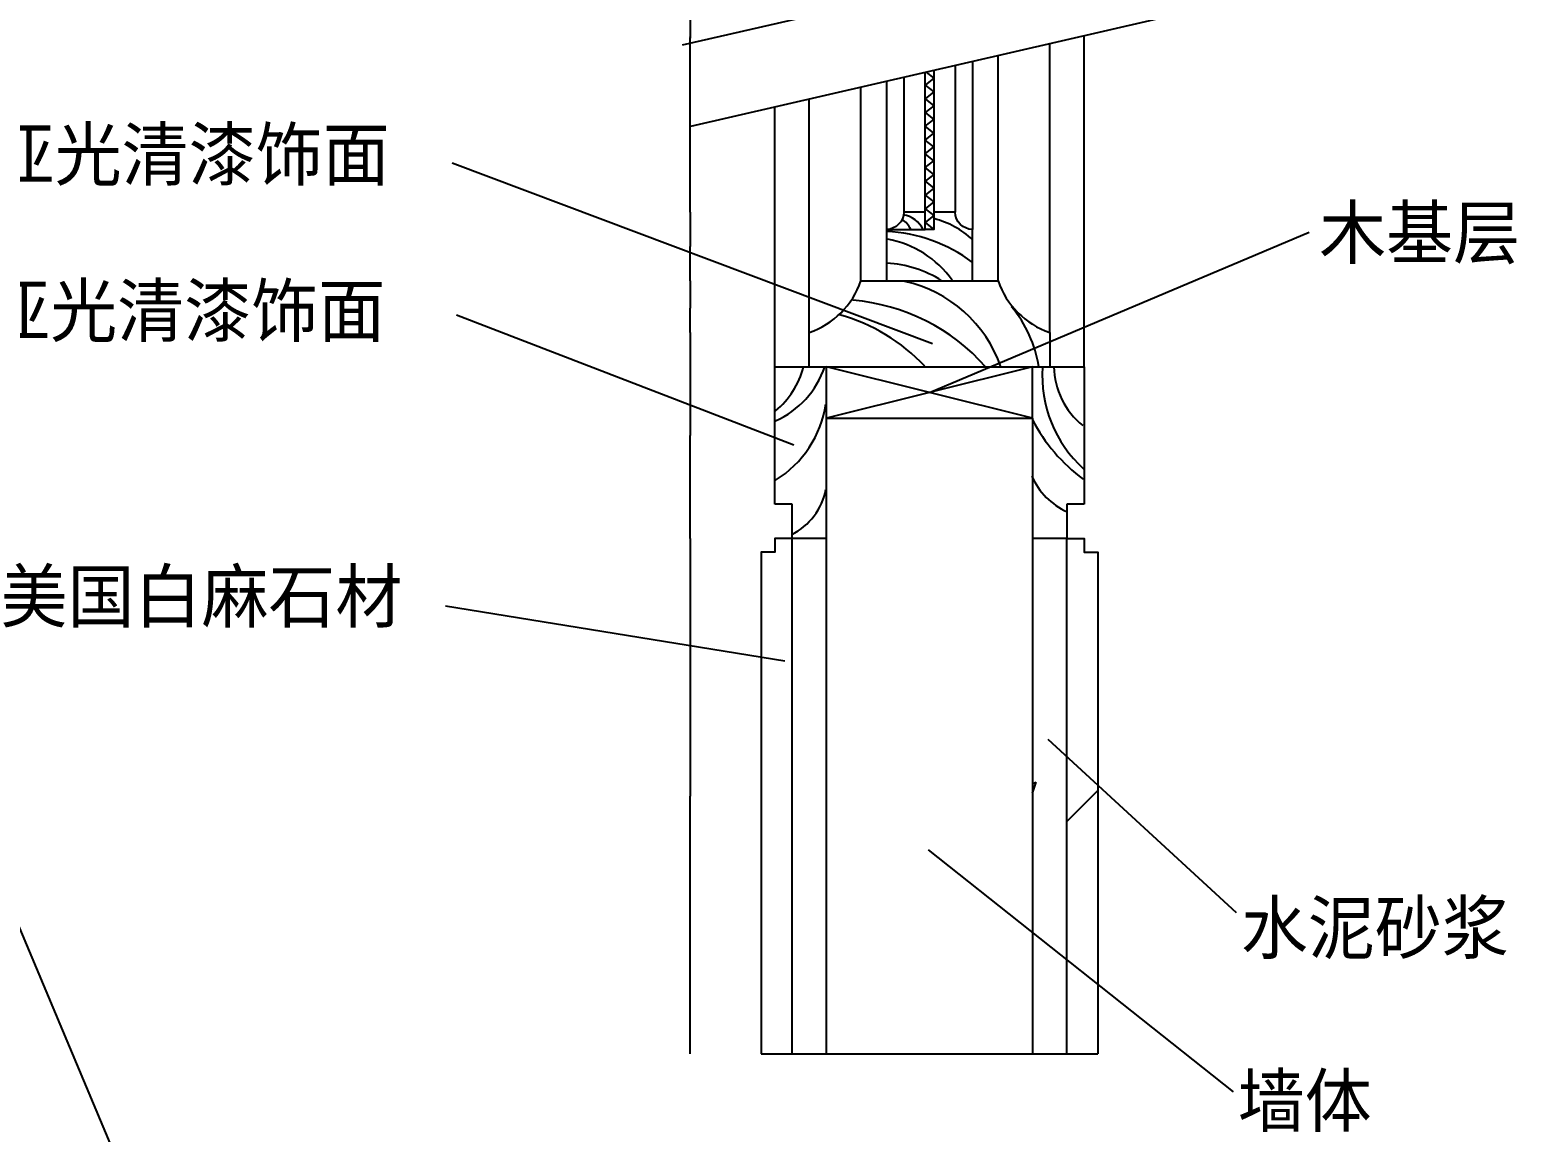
# Model space of a CAD drawing. Header units: metres. Extents: x 223 to 5327, y 242 to 6977.
# Drawn here: x 3529 to 5261, y 1681 to 2965 of the extents above; entities that cross this region are included whole.
import ezdxf

# ---------------------------------------------------------------- set-up
doc = ezdxf.new("R2010")
doc.units = ezdxf.units.M
for name, color, linetype in [('2', 2, 'Continuous'), ('3', 3, 'Continuous'), ('4', 4, 'Continuous'), ('7', 7, 'Continuous'), ('BH', 3, 'Continuous'), ('DIM', 3, 'Continuous'), ('TEXT', 3, 'Continuous')]:
    doc.layers.add(name, color=color, linetype=linetype)
doc.dimstyles.get("Standard").update_dxf_attribs({"dimtxt": 2.5, "dimasz": 2.5, "dimexe": 1.25, "dimexo": 0.625, "dimtad": 1, "dimcen": 2.5, "dimazin": 3, "dimtfac": 1, "dimtmove": 0, "dimatfit": 3})

# ---------------------------------------------------------------- blocks, each defined once
blk = doc.blocks.new('BH2')
at = {"layer": 'BH'}
blk.add_lwpolyline([(0, 32), (5, 28), (0, 24), (5, 20), (0, 16), (5, 12), (0, 8), (5, 4), (0, 0)], dxfattribs=at)
blk = doc.blocks.new('*D58')
for p, q in [((4298.48, 3157.96), (4298.48, 2955.27)), ((4298.23, 2955.27), (4297.98, 2955.27)), ((4298.48, 2752.58), (4298.48, 2955.27)), ((4298.48, 2955.27), (4298.48, 2955.27)), ((4298.73, 2955.27), (4298.98, 2955.27))]:
    blk.add_line(p, q)
at = {"layer": 'Defpoints'}
for p in [(4298.48, 3157.96), (4298.48, 2955.27), (4298.48, 2752.58)]:
    blk.add_point(p, dxfattribs=at)
at = {"layer": 'DIM', "insert": (4298.48, 2956.395), "char_height": 1, "attachment_point": 5}
blk.add_mtext('1220', dxfattribs=at)
blk = doc.blocks.new('*D59')
for p, q in [((4298.48, 2372.58), (4298.48, 2072.58)), ((4298.23, 2072.58), (4297.98, 2072.58)), ((4298.48, 1772.58), (4298.48, 2072.58)), ((4298.48, 2072.58), (4298.48, 2072.58)), ((4298.73, 2072.58), (4298.98, 2072.58))]:
    blk.add_line(p, q)
at = {"layer": 'Defpoints'}
for p in [(4298.48, 2372.58), (4298.48, 2072.58), (4298.48, 1772.58)]:
    blk.add_point(p, dxfattribs=at)
at = {"layer": 'DIM', "insert": (4298.48, 2073.705), "char_height": 1, "attachment_point": 5}
blk.add_mtext('300', dxfattribs=at)
blk = doc.blocks.new('*D64')
for p, q in [((4298.48, 2672.58), (4298.48, 2640.69)), ((4298.23, 2640.69), (4297.98, 2640.69)), ((4298.48, 2612.58), (4298.48, 2640.69)), ((4298.48, 2640.69), (4298.48, 2640.69)), ((4298.73, 2640.69), (4298.98, 2640.69))]:
    blk.add_line(p, q)
at = {"layer": 'Defpoints'}
for p in [(4298.48, 2672.58), (4298.48, 2640.69), (4298.48, 2612.58)]:
    blk.add_point(p, dxfattribs=at)
at = {"layer": 'DIM', "insert": (4298.48, 2641.815), "char_height": 1, "attachment_point": 5}
blk.add_mtext('30', dxfattribs=at)
blk = doc.blocks.new('*D65')
for p, q in [((4298.48, 2612.58), (4298.48, 2492.58)), ((4298.23, 2492.58), (4297.98, 2492.58)), ((4298.48, 2372.58), (4298.48, 2492.58)), ((4298.48, 2492.58), (4298.48, 2492.58)), ((4298.73, 2492.58), (4298.98, 2492.58))]:
    blk.add_line(p, q)
at = {"layer": 'Defpoints'}
for p in [(4298.48, 2612.58), (4298.48, 2492.58), (4298.48, 2372.58)]:
    blk.add_point(p, dxfattribs=at)
at = {"layer": 'DIM', "insert": (4298.48, 2493.705), "char_height": 1, "attachment_point": 5}
blk.add_mtext('120', dxfattribs=at)
blk = doc.blocks.new('*D66')
for p, q in [((4298.48, 2752.58), (4298.48, 2712.58)), ((4298.23, 2712.58), (4297.98, 2712.58)), ((4298.48, 2672.58), (4298.48, 2712.58)), ((4298.48, 2712.58), (4298.48, 2712.58)), ((4298.73, 2712.58), (4298.98, 2712.58))]:
    blk.add_line(p, q)
at = {"layer": 'Defpoints'}
for p in [(4298.48, 2752.58), (4298.48, 2712.58), (4298.48, 2672.58)]:
    blk.add_point(p, dxfattribs=at)
at = {"layer": 'DIM', "insert": (4298.48, 2713.705), "char_height": 1, "attachment_point": 5}
blk.add_mtext('40', dxfattribs=at)

msp = doc.modelspace()

# ---------------------------------------------------------------- hatches: boundary and pattern name
at = {"layer": 'BH'}
h = msp.add_hatch(dxfattribs=at)
h.set_pattern_fill('ANSI31', scale=1000)
h.paths.add_polyline_path([(4457.16, 1772.58), (4697.16, 1772.58), (4697.16, 2512.58), (4457.16, 2512.58)])
h = msp.add_hatch(dxfattribs=at)
h.set_pattern_fill('ANSI33', scale=200)
h.paths.add_polyline_path([(4737.16, 1772.58), (4773.16, 1772.58), (4773.16, 2356.58), (4757.16, 2356.58), (4757.16, 2372.58), (4737.16, 2372.58)])
h.paths.add_polyline_path([(4381.16, 1772.58), (4417.16, 1772.58), (4417.16, 2372.58), (4397.16, 2372.58), (4397.16, 2356.58), (4381.16, 2356.58)])
h = msp.add_hatch(dxfattribs=at)
h.set_pattern_fill('AR-CONC', scale=10)
h.paths.add_polyline_path([(4457.16, 2372.58), (4417.16, 2372.58), (4417.16, 1772.58), (4457.16, 1772.58)])
h.paths.add_polyline_path([(4737.16, 2372.58), (4697.16, 2372.58), (4697.16, 1772.58), (4737.16, 1772.58)])

# ---------------------------------------------------------------- linework, layer by layer
at = {"layer": '2'}
msp.add_line((4381.16, 1772.58), (4773.16, 1772.58), dxfattribs=at)
msp.add_lwpolyline([(4457.16, 1772.58), (4457.16, 2512.58), (4697.16, 2512.58), (4697.16, 1772.58)], dxfattribs=at)
at = {"layer": '3'}
for p, q in [((4289.62, 2947.3), (4878.08, 3082.47)), ((4299.17, 2852.9), (4887.64, 2988.07))]:
    msp.add_line(p, q, dxfattribs=at)
at = {"layer": '4'}
for p, q in [((4717.16, 2612.58), (4717.16, 2948.91)), ((4757.16, 2572.58), (4757.16, 2958.1)), ((4627.16, 2928.24), (4627.16, 2732.58)), ((4527.16, 2905.27), (4527.16, 2732.58)), ((4397.16, 2572.58), (4397.16, 2875.41)), ((4437.16, 2612.58), (4437.16, 2884.59)), ((4607.16, 2752.58), (4607.16, 2752.58)), ((4527.16, 2732.58), (4572.16, 2732.58)), ((4497.16, 2672.58), (4527.16, 2672.58)), ((4627.16, 2672.58), (4657.16, 2672.58)), ((4437.16, 2572.58), (4437.16, 2612.58)), ((4717.16, 2612.58), (4717.16, 2572.58)), ((4397.16, 2572.58), (4437.16, 2572.58)), ((4397.16, 2412.58), (4397.16, 2572.58)), ((4437.16, 2572.58), (4717.16, 2572.58)), ((4457.16, 2512.58), (4457.16, 2572.58)), ((4697.16, 2512.58), (4697.16, 2572.58)), ((4717.16, 2572.58), (4757.16, 2572.58)), ((4757.16, 2572.58), (4757.16, 2412.58)), ((4417.16, 2412.58), (4397.16, 2412.58)), ((4417.16, 2372.58), (4417.16, 2412.58)), ((4737.16, 2412.58), (4737.16, 2372.58)), ((4757.16, 2412.58), (4737.16, 2412.58)), ((4457.16, 2372.58), (4417.16, 2372.58)), ((4737.16, 2372.58), (4697.16, 2372.58))]:
    msp.add_line(p, q, dxfattribs=at)
msp.add_lwpolyline([(4582.16, 2752.58), (4582.16, 2732.58), (4572.16, 2732.58), (4572.16, 2752.58), (4547.16, 2752.58, -0.41), (4527.16, 2732.58), (4527.16, 2672.58), (4627.16, 2672.58), (4627.16, 2732.58), (4627.16, 2732.58, -0.41), (4607.16, 2752.58)], format="xyb", close=True, dxfattribs=at)
for points in [[(4417.16, 1772.58), (4417.16, 2372.58), (4397.16, 2372.58), (4397.16, 2356.58), (4381.16, 2356.58), (4381.16, 1772.58)], [(4737.16, 1772.58), (4737.16, 2372.58), (4757.16, 2372.58), (4757.16, 2356.58), (4773.16, 2356.58), (4773.16, 1772.58)]]:
    msp.add_lwpolyline(points, dxfattribs=at)
for centre, start, end in [((4406.34, 2703.4), 288.74, 341.26), ((4747.98, 2703.4), 198.74, 251.26)]:
    msp.add_arc(centre, 95.9, start, end, dxfattribs=at)
at = {"layer": '7'}
for p, q in [((4657.16, 2672.58), (4657.16, 2935.13)), ((4572.16, 2752.58), (4572.16, 2915.6)), ((4582.16, 2917.9), (4582.16, 2752.58)), ((4497.16, 2672.58), (4497.16, 2898.38))]:
    msp.add_line(p, q, dxfattribs=at)
at = {"layer": 'BH'}
for p, q in [((4547.16, 2909.86), (4547.16, 2752.58)), ((4607.16, 2923.64), (4607.16, 2752.58)), ((4527.16, 2732.58), (4527.16, 2732.58)), ((4697.16, 2572.58), (4457.16, 2512.58)), ((4697.16, 2512.58), (4457.16, 2572.58))]:
    msp.add_line(p, q, dxfattribs=at)
msp.add_lwpolyline([(4573.11, 2915.82), (4582.16, 2908.58), (4572.16, 2900.58), (4582.16, 2892.58), (4572.16, 2884.58), (4582.16, 2876.58), (4572.16, 2868.58), (4582.16, 2860.58)], dxfattribs=at)
for centre, radius, start, end in [((4531.85, 2722.11), 25.68, 24.15, 58.25), ((4540.99, 2717.66), 32.48, 27.41, 79.62), ((4558.15, 2647.34), 100.7, 46.64, 76.07), ((4519.14, 2551.43), 178.96, 52.93, 87.43), ((4508.14, 2606.08), 116.73, 35.19, 80.16), ((4520.76, 2561), 132.33, 57.67, 87.16), ((4515.24, 2522.06), 153.54, 19.25, 77.55), ((4469.21, 2419.99), 230.8, 41.25, 85.35), ((4413.38, 2422.66), 218.54, 43.53, 74.32), ((4560.53, 2549), 146.04, 9.33, 39.83), ((4334.6, 2597.73), 99.23, 309.66, 345), ((4354.85, 2606.02), 105.68, 294.06, 341.53), ((4854.16, 2562.09), 145.69, 176.08, 227.96), ((4813.19, 2574.71), 91.1, 181.36, 230.8), ((4331.54, 2548.22), 126.46, 301.67, 351.36), ((4879.49, 2606.53), 205.99, 207.63, 233.2), ((4770.31, 2477.11), 80.49, 203.49, 245.85), ((4382.33, 2444.54), 75.69, 296.97, 348.74)]:
    msp.add_arc(centre, radius, start, end, dxfattribs=at)

# ---------------------------------------------------------------- block references
at = {"layer": '3', "xscale": 2, "yscale": 2, "zscale": 2, "rotation": 180}
msp.add_blockref('BH2', (4582.16, 2860.58), dxfattribs=at)
at = {"layer": '3', "xscale": -2, "yscale": 2, "zscale": 2}
msp.add_blockref('BH2', (4582.16, 2732.58), dxfattribs=at)

# ---------------------------------------------------------------- texts
at = {"layer": 'TEXT'}
for s, p in [('樱桃实木窗框亚光清漆饰面', (3012.43, 2789.87)), ('木基层', (5030.98, 2698.97)), ('樱桃实木窗套线亚光清漆饰面', (2929.26, 2607.9)), ('美国白麻石材', (3495.3, 2275.31)), ('水泥砂浆', (4939.86, 1889.4)), ('墙体', (4936.19, 1688.06))]:
    msp.add_text(s, height=60, dxfattribs=at).set_placement(p)

# ---------------------------------------------------------------- dimensions: what is measured, and where the dimension line sits
at = {"layer": 'DIM'}
for base, p1, p2, text, picture, middle in [((4298.48, 2955.27), (4298.48, 3157.96), (4298.48, 2752.58), '1220', '*D58', (4298.48, 2956.395)), ((4298.48, 2712.58), (4298.48, 2752.58), (4298.48, 2672.58), '40', '*D66', (4298.48, 2713.705)), ((4298.48, 2640.69), (4298.48, 2672.58), (4298.48, 2612.58), '30', '*D64', (4298.48, 2641.815)), ((4298.48, 2492.58), (4298.48, 2612.58), (4298.48, 2372.58), '120', '*D65', (4298.48, 2493.705)), ((4298.48, 2072.58), (4298.48, 2372.58), (4298.48, 1772.58), '300', '*D59', (4298.48, 2073.705))]:
    dim = msp.add_linear_dim(base=base, p1=p1, p2=p2, text=text, dimstyle='Standard', dxfattribs=at)
    dim.commit()
    dim.dimension.update_dxf_attribs({"geometry": picture, "text_midpoint": middle})

# ---------------------------------------------------------------- leaders
for points in [[(4580.74, 2599.22), (4021.2, 2809.56)], [(4577.16, 2542.58), (5019.36, 2729.22)], [(4419.03, 2481.22), (4026.33, 2632.56)], [(4408.77, 2229.84), (4013.5, 2293.97)], [(4714.93, 2138.83), (4934.35, 1936.95)], [(3735.99, 1400.51), (3477.26, 2014.85)], [(4575.61, 2010.04), (4930.87, 1728.1)]]:
    msp.add_leader(points, dimstyle='Standard', dxfattribs=at)

doc.saveas('drawing.dxf')
